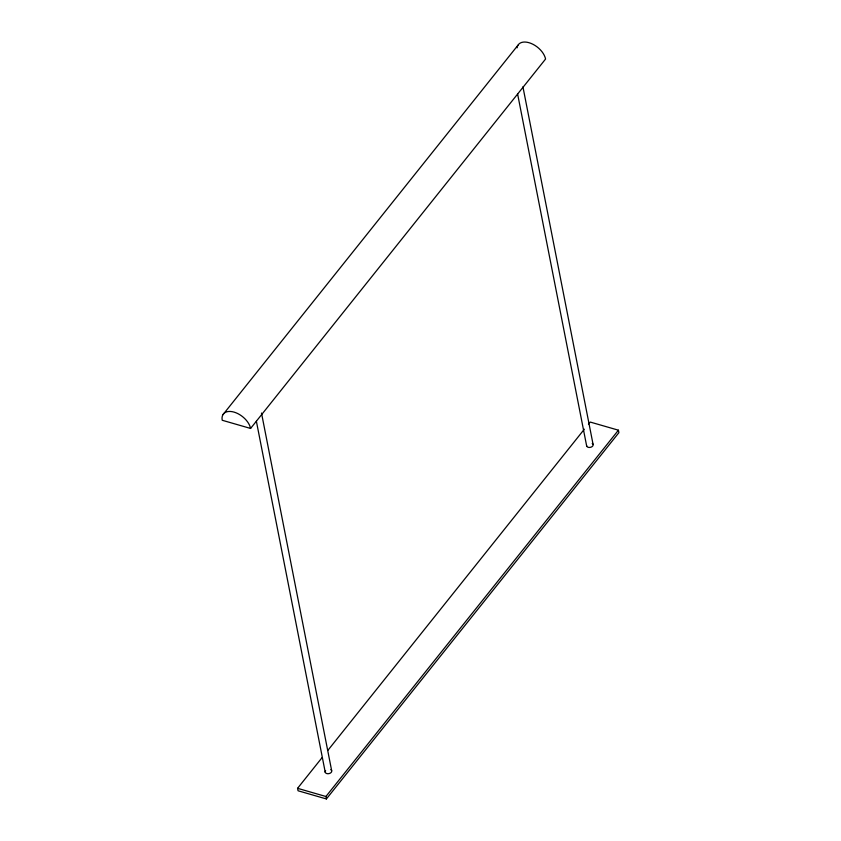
<?xml version="1.0" encoding="UTF-8"?>
<svg xmlns="http://www.w3.org/2000/svg" width="841" height="841" viewBox="0 0 841 841"><rect width="100%" height="100%" fill="white"/><g stroke="black" fill="none" stroke-linecap="round" stroke-linejoin="round"><path stroke-width="1.26" d="M222.939 414.687L517.919 45.277M250.586 428.447A16.631 9.861 38.6 0 0 234.008 412.101A16.631 9.861 38.6 0 0 222.234 420.269L250.586 428.447L545.567 59.038A16.631 9.861 38.6 0 0 530.86 43.333A16.631 9.861 38.6 0 0 517.078 47.832M588.437 424.064L590.287 422.077L618.419 430.193L618.902 432.652L326.403 798.95L298.05 790.771L297.567 788.322L322.145 757.541M327.885 750.351L584.337 429.194M326.403 798.95L325.919 796.501L618.419 430.193M297.567 788.322L325.919 796.501M522.923 86.812L593.063 444.321M517.562 93.761L586.692 446.129M261.498 413.057L331.648 770.577M256.389 421.299L325.267 772.374M330.807 769.662A3.322 2.197 -11.1 0 1 330.955 772.648A3.322 2.197 -11.1 0 1 326.55 773.489A3.322 2.197 -11.1 0 1 325.625 770.661M592.232 443.417A3.322 2.197 -11.1 0 1 591.107 447.149A3.322 2.197 -11.1 0 1 586.587 445.562"/></g></svg>
